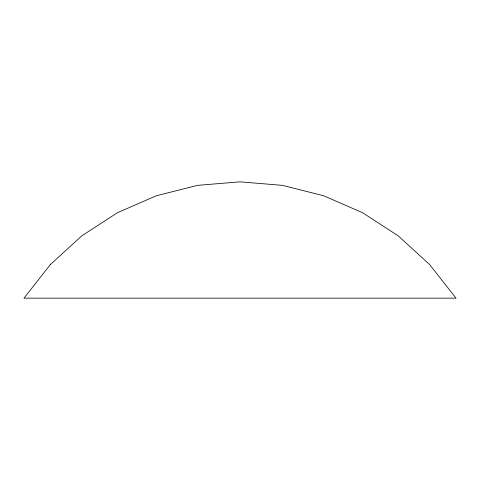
<?xml version="1.0" encoding="UTF-8"?>
<svg xmlns="http://www.w3.org/2000/svg" width="480" height="480" viewBox="0 0 480 480"><rect width="100%" height="100%" fill="white"/><g stroke="black" fill="none" stroke-linecap="round" stroke-linejoin="round"><path stroke-width="0.72" d="M50.262 264.678L24 298.152L456 298.152L429.738 264.678L398.34 235.956L362.664 212.772L323.664 195.75L282.408 185.346L240 181.848L197.592 185.346L156.336 195.75L117.336 212.772L81.66 235.956L50.262 264.678"/></g></svg>
